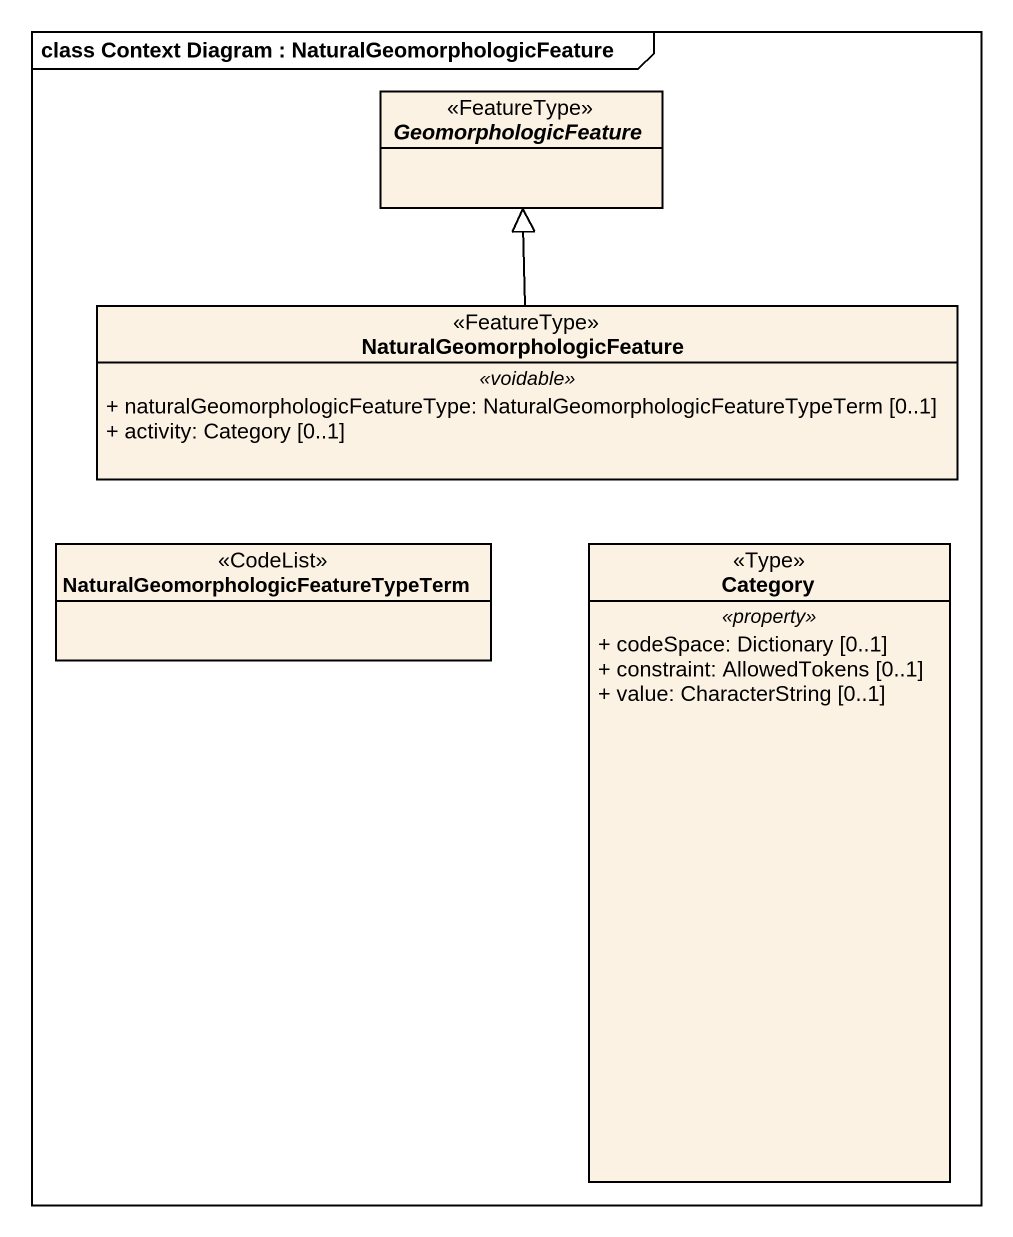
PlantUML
@startuml
mainframe class Context Diagram : NaturalGeomorphologicFeature
hide circle
hide empty members
skinparam classAttributeIconSize 0
abstract class GeomorphologicFeature <<FeatureType>> #FCF2E3
class NaturalGeomorphologicFeature <<FeatureType>> #FCF2E3 {
  .. <<voidable>> ..
  + naturalGeomorphologicFeatureType: NaturalGeomorphologicFeatureTypeTerm [0..1]
  + activity: Category [0..1]
}
class "NaturalGeomorphologicFeatureTypeTerm" as NaturalGeomorphologicFeature_2 <<CodeList>> #FCF2E3
class Category <<Type>> {
  .. <<property>> ..
  + codeSpace: Dictionary [0..1]
  + constraint: AllowedTokens [0..1]
  + value: CharacterString [0..1]
}
NaturalGeomorphologicFeature -up-|> GeomorphologicFeature
@enduml
